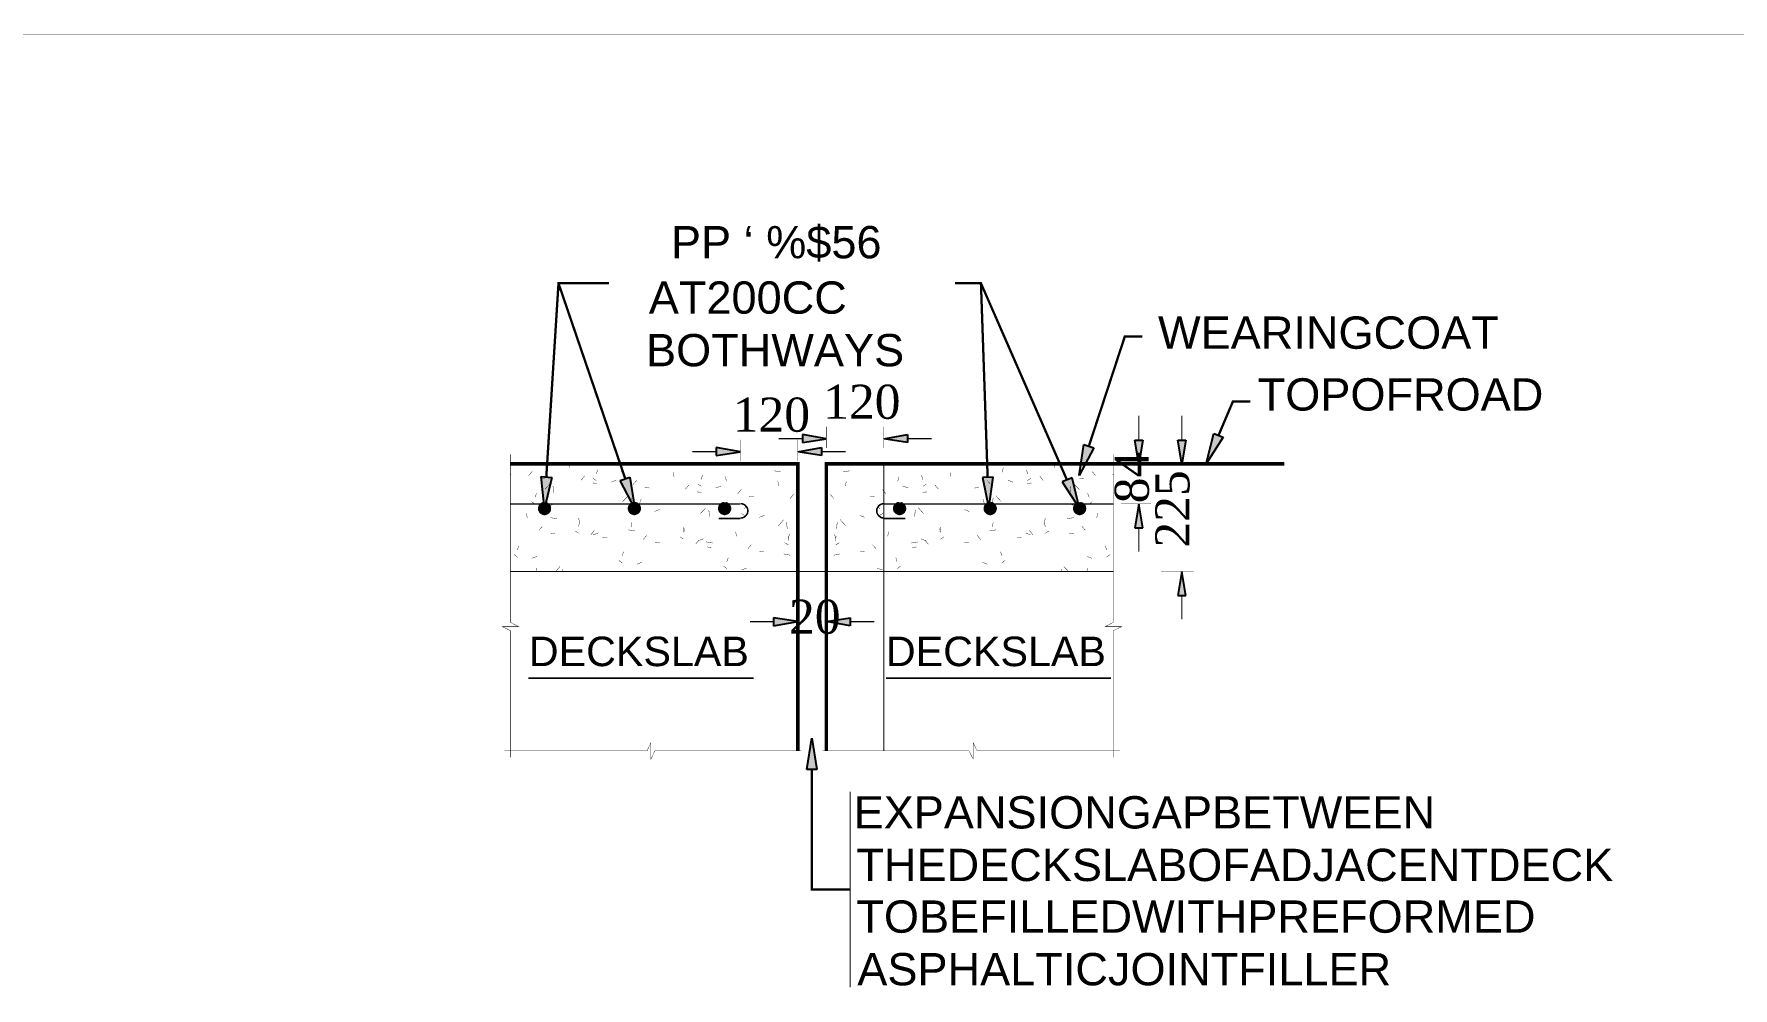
# Model space of a CAD drawing. Header units: millimetres. Extents: x 72 to 769, y 17 to 576.
# Drawn here: x 334.7 to 518.8, y 299.7 to 403.1 of the extents above; entities that cross this region are included whole.
import ezdxf

# ---------------------------------------------------------------- set-up
doc = ezdxf.new("R2010")
doc.units = ezdxf.units.MM
for name, color, linetype in [('H', 7, 'Continuous'), ('P', 7, 'Continuous'), ('T', 7, 'Continuous')]:
    doc.layers.add(name, color=color, linetype=linetype)

msp = doc.modelspace()

# ---------------------------------------------------------------- hatches: boundary and pattern name
at = {"layer": 'H', "linetype": 'Continuous'}
for points in [[(417.971, 358.757), (417.971, 359.657), (420.546, 359.181), (417.971, 358.757)], [(429.366, 358.757), (426.773, 359.181), (429.366, 359.657), (429.366, 358.757)], [(461.698, 356.482), (462.545, 359.78), (463.568, 359.357), (461.698, 356.482)], [(408.623, 357.364), (408.623, 358.246), (411.233, 357.787), (408.623, 357.364)], [(420.053, 357.364), (417.46, 357.787), (420.053, 358.246), (420.053, 357.364)], [(447.94, 355.212), (448.451, 358.546), (449.545, 358.211), (447.94, 355.212)], [(454.413, 356.482), (453.99, 359.057), (454.836, 359.057), (454.413, 356.482)], [(459.07, 356.482), (458.646, 359.057), (459.493, 359.057), (459.07, 356.482)], [(389.996, 351.649), (389.643, 355.071), (390.79, 355), (389.996, 351.649)], [(399.803, 351.649), (398.198, 354.665), (399.256, 355.036), (399.803, 351.649)], [(438.168, 351.649), (437.48, 355), (438.626, 355.036), (438.168, 351.649)], [(447.993, 351.649), (446.123, 354.524), (447.181, 354.947), (447.993, 351.649)], [(389.484, 351.614), (389.573, 351.861), (390.454, 351.861), (390.543, 351.614), (389.484, 351.614)], [(389.573, 351.861), (389.731, 352.072), (390.243, 352.072), (390.454, 351.861), (389.573, 351.861)], [(389.731, 352.072), (389.996, 352.108), (390.243, 352.072), (389.731, 352.072)], [(399.221, 351.614), (399.256, 351.861), (400.191, 351.861), (400.226, 351.614), (399.221, 351.614)], [(399.256, 351.861), (399.468, 352.072), (399.979, 352.072), (400.191, 351.861), (399.256, 351.861)], [(399.468, 352.072), (399.733, 352.108), (399.979, 352.072), (399.468, 352.072)], [(408.993, 351.614), (409.081, 351.861), (409.963, 351.861), (410.051, 351.614), (408.993, 351.614)], [(409.081, 351.861), (409.258, 352.072), (409.751, 352.072), (409.963, 351.861), (409.081, 351.861)], [(409.258, 352.072), (409.504, 352.108), (409.751, 352.072), (409.258, 352.072)], [(427.955, 351.614), (428.043, 351.861), (428.943, 351.861), (429.013, 351.614), (427.955, 351.614)], [(428.043, 351.861), (428.219, 352.072), (428.731, 352.072), (428.943, 351.861), (428.043, 351.861)], [(428.219, 352.072), (428.466, 352.108), (428.731, 352.072), (428.219, 352.072)], [(437.744, 351.614), (437.833, 351.861), (438.714, 351.861), (438.803, 351.614), (437.744, 351.614)], [(437.833, 351.861), (437.991, 352.072), (438.538, 352.072), (438.714, 351.861), (437.833, 351.861)], [(437.833, 351.649), (437.868, 351.896), (438.679, 351.896), (438.75, 351.649), (437.833, 351.649)], [(437.868, 351.896), (438.044, 352.072), (438.503, 352.072), (438.679, 351.896), (437.868, 351.896)], [(437.991, 352.072), (438.291, 352.108), (438.538, 352.072), (437.991, 352.072)], [(438.044, 352.072), (438.291, 352.108), (438.503, 352.072), (438.044, 352.072)], [(447.481, 351.614), (447.569, 351.861), (448.451, 351.861), (448.539, 351.614), (447.481, 351.614)], [(447.516, 351.649), (447.604, 351.896), (448.416, 351.896), (448.451, 351.649), (447.516, 351.649)], [(447.569, 351.861), (447.728, 352.072), (448.239, 352.072), (448.451, 351.861), (447.569, 351.861)], [(447.604, 351.896), (447.781, 352.072), (448.239, 352.072), (448.416, 351.896), (447.604, 351.896)], [(447.728, 352.072), (447.993, 352.108), (448.239, 352.072), (447.728, 352.072)], [(447.781, 352.072), (447.993, 352.108), (448.239, 352.072), (447.781, 352.072)], [(453.99, 349.532), (454.413, 352.108), (454.836, 349.532), (453.99, 349.532)], [(389.573, 351.349), (389.484, 351.614), (390.543, 351.614), (390.454, 351.349), (389.573, 351.349)], [(389.996, 351.102), (389.731, 351.137), (389.573, 351.349), (390.243, 351.137), (389.996, 351.102)], [(390.243, 351.137), (389.573, 351.349), (390.454, 351.349), (390.243, 351.137)], [(399.256, 351.349), (399.221, 351.614), (400.226, 351.614), (400.191, 351.349), (399.256, 351.349)], [(399.733, 351.102), (399.468, 351.137), (399.256, 351.349), (399.979, 351.137), (399.733, 351.102)], [(399.979, 351.137), (399.256, 351.349), (400.191, 351.349), (399.979, 351.137)], [(409.081, 351.349), (408.993, 351.614), (410.051, 351.614), (409.963, 351.349), (409.081, 351.349)], [(409.504, 351.102), (409.258, 351.137), (409.081, 351.349), (409.751, 351.137), (409.504, 351.102)], [(409.751, 351.137), (409.081, 351.349), (409.963, 351.349), (409.751, 351.137)], [(428.043, 351.349), (427.955, 351.614), (429.013, 351.614), (428.943, 351.349), (428.043, 351.349)], [(428.466, 351.102), (428.219, 351.137), (428.043, 351.349), (428.731, 351.137), (428.466, 351.102)], [(428.731, 351.137), (428.043, 351.349), (428.943, 351.349), (428.731, 351.137)], [(437.833, 351.349), (437.744, 351.614), (438.803, 351.614), (438.714, 351.349), (437.833, 351.349)], [(437.868, 351.437), (437.833, 351.649), (438.75, 351.649), (438.679, 351.437), (437.868, 351.437)], [(438.291, 351.102), (437.991, 351.137), (437.833, 351.349), (438.538, 351.137), (438.291, 351.102)], [(438.538, 351.137), (437.833, 351.349), (438.714, 351.349), (438.538, 351.137)], [(438.044, 351.278), (437.868, 351.437), (438.679, 351.437), (438.044, 351.278)], [(438.291, 351.19), (438.044, 351.278), (438.679, 351.437), (438.503, 351.278), (438.291, 351.19)], [(447.569, 351.349), (447.481, 351.614), (448.539, 351.614), (448.451, 351.349), (447.569, 351.349)], [(447.604, 351.437), (447.516, 351.649), (448.451, 351.649), (448.416, 351.437), (447.604, 351.437)], [(447.993, 351.102), (447.728, 351.137), (447.569, 351.349), (448.239, 351.137), (447.993, 351.102)], [(448.239, 351.137), (447.569, 351.349), (448.451, 351.349), (448.239, 351.137)], [(447.781, 351.278), (447.604, 351.437), (448.416, 351.437), (447.781, 351.278)], [(447.993, 351.19), (447.781, 351.278), (448.416, 351.437), (448.239, 351.278), (447.993, 351.19)], [(458.646, 342.212), (459.07, 344.787), (459.493, 342.212), (458.646, 342.212)], [(414.831, 338.914), (414.831, 339.796), (417.46, 339.372), (414.831, 338.914)], [(423.139, 338.914), (420.546, 339.372), (423.139, 339.796), (423.139, 338.914)], [(418.43, 323.321), (418.994, 326.708), (419.541, 323.321), (418.43, 323.321)]]:
    msp.add_hatch(color=256, dxfattribs=at).paths.add_polyline_path(points)

# ---------------------------------------------------------------- linework, layer by layer
at = {"layer": 'P'}
for points, const_width in [([(75.195, 403.049), (765.44, 403.049)], 0.042), ([(390.19, 355.036), (391.513, 376.043), (396.998, 376.043)], 0.254), ([(398.745, 354.877), (391.513, 376.043)], 0.254), ([(446.617, 354.753), (437.303, 376.043), (434.481, 376.043)], 0.254), ([(438.027, 355.036), (437.303, 376.043)], 0.254), ([(448.998, 358.387), (452.896, 370.276), (454.801, 370.276)], 0.254), ([(463.056, 359.569), (464.608, 363.22), (466.513, 363.22)], 0.254), ([(454.413, 359.057), (454.413, 361.685)], 0.127), ([(459.07, 359.057), (459.07, 361.685)], 0.127), ([(411.233, 356.782), (411.233, 359.11)], 0.042), ([(417.971, 359.198), (415.378, 359.198)], 0.127), ([(417.46, 356.782), (417.46, 359.11)], 0.042), ([(420.546, 358.175), (420.546, 360.504)], 0.042), ([(426.773, 358.175), (426.773, 360.504)], 0.042), ([(429.348, 359.198), (431.976, 359.198)], 0.127), ([(386.292, 357.505), (386.292, 339.302), (387.191, 338.825), (385.445, 338.825), (386.292, 338.402), (386.292, 324.644)], 0.042), ([(408.605, 357.787), (406.03, 357.787)], 0.127), ([(420.035, 357.787), (422.628, 357.787)], 0.127), ([(451.661, 357.505), (451.661, 339.302), (450.779, 338.825), (452.543, 338.825), (451.661, 338.402), (451.661, 324.644)], 0.042), ([(386.292, 356.482), (417.46, 356.482), (417.46, 325.367)], 0.381), ([(388.285, 355.212), (388.673, 355.671)], 0.042), ([(392.695, 356.059), (392.606, 356.482)], 0.042), ([(395.605, 355.388), (395.781, 355.847)], 0.042), ([(398.357, 355.547), (398.286, 356.059)], 0.042), ([(404.036, 355.088), (403.948, 355.547)], 0.042), ([(414.92, 355.723), (415.59, 355.6)], 0.042), ([(415.219, 356.447), (415.378, 356.482)], 0.042), ([(470.2, 356.482), (420.546, 356.482), (420.546, 325.367)], 0.381), ([(451.661, 356.482), (420.546, 356.482), (420.546, 325.367)], 0.042), ([(423.086, 355.723), (422.363, 355.6)], 0.042), ([(422.787, 356.447), (422.628, 356.482)], 0.042), ([(426.773, 356.482), (426.773, 325.367)], 0.127), ([(433.97, 355.088), (434.04, 355.547)], 0.042), ([(439.596, 355.547), (439.72, 356.059)], 0.042), ([(442.383, 355.388), (442.225, 355.847)], 0.042), ([(445.276, 356.059), (445.347, 356.482)], 0.042), ([(449.721, 355.212), (449.333, 355.671)], 0.042), ([(452.473, 356.482), (455.718, 356.482)], 0.042), ([(456.83, 356.482), (460.375, 356.482)], 0.042), ([(386.292, 355.335), (386.38, 355.335)], 0.042), ([(389.555, 354.912), (390.031, 354.877)], 0.042), ([(390.031, 353.695), (390.613, 354.33)], 0.042), ([(391.001, 353.342), (390.913, 354.065)], 0.042), ([(393.965, 354.7), (394.335, 355.177)], 0.042), ([(395.235, 354.912), (395.605, 354.665)], 0.042), ([(395.235, 354.401), (395.693, 354.365)], 0.042), ([(397.228, 354.489), (397.775, 354.7)], 0.042), ([(399.591, 354.242), (399.979, 354.665)], 0.042), ([(400.861, 353.907), (401.373, 353.854)], 0.042), ([(405.271, 353.73), (405.642, 354.189)], 0.042), ([(406.612, 354.277), (407, 354.03)], 0.042), ([(406.964, 354.753), (407.123, 355.247)], 0.042), ([(408.57, 353.854), (409.116, 354.065)], 0.042), ([(409.698, 354.577), (409.628, 355.088)], 0.042), ([(410.933, 353.219), (411.321, 353.695)], 0.042), ([(415.378, 354.065), (415.29, 354.577)], 0.042), ([(422.628, 354.065), (422.698, 354.577)], 0.042), ([(427.02, 353.219), (426.632, 353.695)], 0.042), ([(428.29, 354.577), (428.378, 355.088)], 0.042), ([(429.436, 353.854), (428.837, 354.065)], 0.042), ([(431.006, 354.753), (430.865, 355.247)], 0.042), ([(431.377, 354.277), (431.006, 354.03)], 0.042), ([(432.7, 353.73), (432.312, 354.189)], 0.042), ([(437.092, 353.907), (436.633, 353.854)], 0.042), ([(438.362, 354.242), (437.991, 354.665)], 0.042), ([(440.778, 354.489), (440.231, 354.7)], 0.042), ([(442.771, 354.401), (442.313, 354.365)], 0.042), ([(442.736, 354.912), (442.348, 354.665)], 0.042), ([(444.041, 354.7), (443.653, 355.177)], 0.042), ([(446.969, 353.342), (447.04, 354.065)], 0.042), ([(447.975, 353.695), (447.34, 354.33)], 0.042), ([(448.451, 354.912), (447.975, 354.877)], 0.042), ([(451.661, 355.335), (451.573, 355.335)], 0.042), ([(386.292, 352.125), (411.233, 352.125)], 0.169), ([(388.585, 352.372), (388.973, 352.125)], 0.042), ([(388.973, 352.848), (389.132, 353.307)], 0.042), ([(389.996, 352.16), (389.837, 352.143), (389.749, 352.108), (389.661, 352.037), (389.59, 351.966), (389.537, 351.896), (389.502, 351.79), (389.467, 351.684), (389.467, 351.578), (389.502, 351.473), (389.537, 351.384), (389.59, 351.296), (389.661, 351.226), (389.749, 351.173), (389.837, 351.137), (389.943, 351.102), (390.049, 351.102), (390.155, 351.137), (390.26, 351.173), (390.331, 351.226), (390.402, 351.296), (390.472, 351.384), (390.507, 351.473), (390.525, 351.578), (390.525, 351.684), (390.507, 351.79), (390.472, 351.896), (390.402, 351.966), (390.331, 352.037), (390.26, 352.108), (390.155, 352.143), (390.049, 352.16)], 0.381), ([(390.578, 351.949), (391.001, 352.125)], 0.042), ([(391.001, 352.125), (391.125, 352.16)], 0.042), ([(398.445, 352.372), (399.08, 353.007)], 0.042), ([(399.733, 352.16), (399.574, 352.143), (399.486, 352.108), (399.397, 352.037), (399.327, 351.966), (399.274, 351.896), (399.239, 351.79), (399.203, 351.684), (399.203, 351.578), (399.239, 351.473), (399.274, 351.384), (399.327, 351.296), (399.397, 351.226), (399.486, 351.173), (399.574, 351.137), (399.68, 351.102), (399.785, 351.102), (399.891, 351.137), (399.997, 351.173), (400.068, 351.226), (400.138, 351.296), (400.209, 351.384), (400.244, 351.473), (400.262, 351.578), (400.262, 351.684), (400.244, 351.79), (400.209, 351.896), (400.138, 351.966), (400.068, 352.037), (399.997, 352.108), (399.891, 352.143), (399.785, 352.16)], 0.381), ([(399.38, 352.795), (399.415, 352.125), (399.468, 352.037)], 0.042), ([(400.315, 352.213), (400.473, 352.672)], 0.042), ([(406.523, 353.43), (407.035, 353.395)], 0.042), ([(406.876, 351.067), (407.511, 351.737)], 0.042), ([(409.522, 352.16), (409.363, 352.143), (409.258, 352.108), (409.187, 352.037), (409.116, 351.966), (409.046, 351.896), (409.011, 351.79), (408.993, 351.684), (408.993, 351.578), (409.011, 351.473), (409.046, 351.384), (409.116, 351.296), (409.187, 351.226), (409.258, 351.173), (409.363, 351.137), (409.469, 351.102), (409.575, 351.102), (409.681, 351.137), (409.769, 351.173), (409.857, 351.226), (409.928, 351.296), (409.981, 351.384), (410.016, 351.473), (410.051, 351.578), (410.051, 351.684), (410.016, 351.79), (409.981, 351.896), (409.928, 351.966), (409.857, 352.037), (409.769, 352.108), (409.681, 352.143), (409.575, 352.16)], 0.381), ([(411.251, 350.591), (411.339, 350.608), (411.48, 350.626), (411.621, 350.696), (411.745, 350.785), (411.85, 350.89), (411.939, 351.014), (412.009, 351.155), (412.027, 351.296), (412.044, 351.384), (412.027, 351.455), (412.009, 351.614), (411.939, 351.755), (411.85, 351.878), (411.745, 351.984), (411.621, 352.072), (411.48, 352.125), (411.339, 352.16), (411.251, 352.16)], 0.169), ([(411.692, 351.578), (411.815, 352.037)], 0.042), ([(412.203, 352.919), (412.715, 352.884)], 0.042), ([(416.613, 352.707), (416.983, 353.183)], 0.042), ([(421.34, 352.707), (420.97, 353.183)], 0.042), ([(425.75, 352.919), (425.291, 352.884)], 0.042), ([(426.791, 352.16), (426.702, 352.16), (426.561, 352.125), (426.42, 352.072), (426.297, 351.984), (426.191, 351.878), (426.103, 351.755), (426.032, 351.614), (426.014, 351.455), (426.014, 351.384), (426.014, 351.296), (426.032, 351.155), (426.103, 351.014), (426.191, 350.89), (426.297, 350.785), (426.42, 350.696), (426.561, 350.626), (426.702, 350.608), (426.791, 350.591)], 0.169), ([(426.297, 351.578), (426.138, 352.037)], 0.042), ([(451.661, 352.125), (426.773, 352.125)], 0.169), ([(428.484, 352.16), (428.325, 352.143), (428.237, 352.108), (428.149, 352.037), (428.078, 351.966), (428.008, 351.896), (427.972, 351.79), (427.955, 351.684), (427.955, 351.578), (427.972, 351.473), (428.008, 351.384), (428.078, 351.296), (428.149, 351.226), (428.237, 351.173), (428.325, 351.137), (428.431, 351.102), (428.537, 351.102), (428.643, 351.137), (428.731, 351.173), (428.819, 351.226), (428.89, 351.296), (428.943, 351.384), (428.995, 351.473), (429.013, 351.578), (429.013, 351.684), (428.995, 351.79), (428.943, 351.896), (428.89, 351.966), (428.819, 352.037), (428.731, 352.108), (428.643, 352.143), (428.537, 352.16)], 0.381), ([(431.094, 351.067), (430.495, 351.737)], 0.042), ([(431.43, 353.43), (430.953, 353.395)], 0.042), ([(437.656, 352.213), (437.515, 352.672)], 0.042), ([(438.309, 352.16), (438.15, 352.143), (438.044, 352.108), (437.974, 352.037), (437.903, 351.966), (437.833, 351.896), (437.797, 351.79), (437.78, 351.684), (437.78, 351.578), (437.797, 351.473), (437.833, 351.384), (437.903, 351.296), (437.974, 351.226), (438.044, 351.173), (438.15, 351.137), (438.256, 351.102), (438.362, 351.102), (438.468, 351.137), (438.556, 351.173), (438.644, 351.226), (438.714, 351.296), (438.767, 351.384), (438.803, 351.473), (438.838, 351.578), (438.838, 351.684), (438.803, 351.79), (438.767, 351.896), (438.714, 351.966), (438.644, 352.037), (438.556, 352.108), (438.468, 352.143), (438.362, 352.16)], 0.381), ([(438.309, 351.19), (438.45, 351.208), (438.538, 351.243), (438.609, 351.296), (438.679, 351.367), (438.732, 351.455), (438.767, 351.525), (438.785, 351.631), (438.785, 351.737), (438.767, 351.825), (438.732, 351.913), (438.679, 351.984), (438.609, 352.055), (438.538, 352.108), (438.45, 352.143), (438.362, 352.16), (438.256, 352.16), (438.15, 352.143), (438.079, 352.108), (437.991, 352.055), (437.921, 351.984), (437.868, 351.913), (437.833, 351.825), (437.815, 351.737), (437.815, 351.631), (437.833, 351.525), (437.868, 351.455), (437.921, 351.367), (437.991, 351.296), (438.079, 351.243), (438.15, 351.208), (438.256, 351.19)], 0.254), ([(438.626, 352.795), (438.538, 352.125), (438.538, 352.037)], 0.042), ([(439.508, 352.372), (438.926, 353.007)], 0.042), ([(446.969, 352.125), (446.881, 352.16)], 0.042), ([(447.428, 351.949), (446.969, 352.125)], 0.042), ([(447.993, 352.16), (447.834, 352.143), (447.746, 352.108), (447.657, 352.037), (447.587, 351.966), (447.534, 351.896), (447.499, 351.79), (447.463, 351.684), (447.463, 351.578), (447.499, 351.473), (447.534, 351.384), (447.587, 351.296), (447.657, 351.226), (447.746, 351.173), (447.834, 351.137), (447.94, 351.102), (448.045, 351.102), (448.151, 351.137), (448.257, 351.173), (448.328, 351.226), (448.398, 351.296), (448.469, 351.384), (448.504, 351.473), (448.522, 351.578), (448.522, 351.684), (448.504, 351.79), (448.469, 351.896), (448.398, 351.966), (448.328, 352.037), (448.257, 352.108), (448.151, 352.143), (448.045, 352.16)], 0.381), ([(447.993, 351.19), (448.151, 351.208), (448.222, 351.243), (448.31, 351.296), (448.381, 351.367), (448.433, 351.455), (448.469, 351.525), (448.486, 351.631), (448.486, 351.737), (448.469, 351.825), (448.433, 351.913), (448.381, 351.984), (448.31, 352.055), (448.222, 352.108), (448.151, 352.143), (448.045, 352.16), (447.94, 352.16), (447.851, 352.143), (447.763, 352.108), (447.693, 352.055), (447.622, 351.984), (447.569, 351.913), (447.534, 351.825), (447.516, 351.737), (447.516, 351.631), (447.534, 351.525), (447.569, 351.455), (447.622, 351.367), (447.693, 351.296), (447.763, 351.243), (447.851, 351.208), (447.94, 351.19)], 0.254), ([(449.033, 352.848), (448.857, 353.307)], 0.042), ([(449.368, 352.372), (449.033, 352.125)], 0.042), ([(452.473, 352.125), (455.718, 352.125)], 0.042), ([(388.126, 350.591), (388.038, 351.102)], 0.042), ([(390.648, 350.643), (391.336, 350.52)], 0.042), ([(393.665, 349.673), (393.823, 350.132)], 0.042), ([(393.788, 350.132), (393.7, 350.591)], 0.042), ([(399.468, 349.62), (399.38, 350.132)], 0.042), ([(400.173, 351.578), (400.35, 351.49)], 0.042), ([(401.92, 351.314), (402.467, 351.525)], 0.042), ([(407.882, 350.732), (407.811, 351.49)], 0.042), ([(411.233, 350.555), (408.869, 350.555)], 0.169), ([(411.321, 351.102), (411.692, 350.855)], 0.042), ([(413.262, 350.679), (413.861, 350.89)], 0.042), ([(415.343, 349.744), (415.925, 350.432)], 0.042), ([(416.313, 349.409), (416.225, 350.167)], 0.042), ([(421.64, 349.409), (421.728, 350.167)], 0.042), ([(422.663, 349.744), (422.028, 350.432)], 0.042), ([(424.692, 350.679), (424.145, 350.89)], 0.042), ([(426.685, 351.102), (426.261, 350.855)], 0.042), ([(426.773, 350.555), (429.101, 350.555)], 0.169), ([(430.107, 350.732), (430.195, 351.49)], 0.042), ([(436.033, 351.314), (435.487, 351.525)], 0.042), ([(437.815, 351.578), (437.656, 351.49)], 0.042), ([(438.538, 349.62), (438.626, 350.132)], 0.042), ([(444.288, 349.673), (444.13, 350.132)], 0.042), ([(444.165, 350.132), (444.288, 350.591)], 0.042), ([(447.34, 350.643), (446.617, 350.52)], 0.042), ([(449.845, 350.591), (449.968, 351.102)], 0.042), ([(389.396, 349.285), (389.767, 349.709)], 0.042), ([(390.648, 348.95), (391.125, 348.897)], 0.042), ([(393.33, 349.197), (393.7, 348.95)], 0.042), ([(395.023, 348.774), (395.393, 349.25)], 0.042), ([(395.27, 348.774), (395.817, 348.985)], 0.042), ([(396.293, 348.474), (396.804, 348.439)], 0.042), ([(399.08, 349.321), (399.803, 349.197)], 0.042), ([(400.685, 348.262), (401.073, 348.738)], 0.042), ([(404.671, 348.562), (405.059, 348.315)], 0.042), ([(405.13, 349.109), (405.059, 349.62)], 0.042), ([(405.059, 349.038), (405.218, 349.497)], 0.042), ([(406.365, 347.768), (406.753, 348.227)], 0.042), ([(406.665, 348.139), (407.211, 348.35)], 0.042), ([(410.81, 348.615), (410.722, 349.109)], 0.042), ([(416.401, 348.403), (416.56, 348.862)], 0.042), ([(416.489, 348.139), (416.401, 348.615)], 0.042), ([(421.569, 348.403), (421.428, 348.862)], 0.042), ([(421.517, 348.139), (421.605, 348.615)], 0.042), ([(427.196, 348.615), (427.284, 349.109)], 0.042), ([(431.341, 348.139), (430.795, 348.35)], 0.042), ([(431.588, 347.768), (431.218, 348.227)], 0.042), ([(432.947, 349.038), (432.788, 349.497)], 0.042), ([(432.858, 349.109), (432.947, 349.62)], 0.042), ([(433.282, 348.562), (432.911, 348.315)], 0.042), ([(437.268, 348.262), (436.88, 348.738)], 0.042), ([(438.926, 349.321), (438.203, 349.197)], 0.042), ([(441.678, 348.474), (441.202, 348.439)], 0.042), ([(442.683, 348.774), (442.136, 348.985)], 0.042), ([(442.948, 348.774), (442.56, 349.25)], 0.042), ([(444.676, 349.197), (444.288, 348.95)], 0.042), ([(447.34, 348.95), (446.881, 348.897)], 0.042), ([(448.61, 349.285), (448.239, 349.709)], 0.042), ([(454.413, 349.532), (454.413, 346.957)], 0.127), ([(386.68, 346.657), (387.068, 346.357)], 0.042), ([(387.068, 347.133), (387.191, 347.592)], 0.042), ([(388.62, 346.234), (389.184, 346.445)], 0.042), ([(398.41, 346.498), (398.568, 346.957)], 0.042), ([(401.955, 347.98), (402.467, 347.927)], 0.042), ([(407.511, 348.015), (408.234, 347.892)], 0.042), ([(407.635, 347.468), (408.093, 347.416)], 0.042), ([(409.751, 345.863), (409.928, 346.322)], 0.042), ([(412.044, 347.292), (412.415, 347.715)], 0.042), ([(413.314, 346.957), (413.773, 346.922)], 0.042), ([(415.925, 346.71), (416.648, 346.569)], 0.042), ([(416.013, 347.927), (416.437, 347.68)], 0.042), ([(422.028, 346.71), (421.34, 346.569)], 0.042), ([(421.94, 347.927), (421.569, 347.68)], 0.042), ([(424.656, 346.957), (424.18, 346.922)], 0.042), ([(425.926, 347.292), (425.538, 347.715)], 0.042), ([(428.202, 345.863), (428.078, 346.322)], 0.042), ([(430.459, 348.015), (429.772, 347.892)], 0.042), ([(430.318, 347.468), (429.86, 347.416)], 0.042), ([(435.998, 347.98), (435.539, 347.927)], 0.042), ([(439.596, 346.498), (439.42, 346.957)], 0.042), ([(449.333, 346.234), (448.786, 346.445)], 0.042), ([(450.938, 347.133), (450.779, 347.592)], 0.042), ([(451.326, 346.657), (450.903, 346.357)], 0.042), ([(417.46, 344.805), (386.292, 344.805)], 0.127), ([(389.184, 344.805), (389.132, 345.175)], 0.042), ([(391.213, 344.805), (391.672, 345.352)], 0.042), ([(392.007, 344.805), (391.971, 345.087)], 0.042), ([(398.022, 346.022), (398.445, 345.722)], 0.042), ([(400.015, 345.599), (400.562, 345.81)], 0.042), ([(409.416, 345.387), (409.787, 345.087)], 0.042), ([(411.357, 344.964), (411.903, 345.175)], 0.042), ([(417.46, 344.805), (420.546, 344.805)], 0.127), ([(420.546, 344.805), (451.661, 344.805)], 0.127), ([(426.632, 344.964), (426.05, 345.175)], 0.042), ([(428.59, 345.387), (428.202, 345.087)], 0.042), ([(437.991, 345.599), (437.444, 345.81)], 0.042), ([(439.932, 346.022), (439.561, 345.722)], 0.042), ([(445.982, 344.805), (446.035, 345.087)], 0.042), ([(446.793, 344.805), (446.282, 345.352)], 0.042), ([(448.786, 344.805), (448.857, 345.175)], 0.042), ([(456.83, 344.805), (460.375, 344.805)], 0.042), ([(459.07, 342.212), (459.07, 339.637)], 0.127), ([(414.831, 339.372), (412.256, 339.372)], 0.127), ([(417.46, 338.314), (417.46, 340.642)], 0.042), ([(420.546, 338.314), (420.546, 340.642)], 0.042), ([(423.122, 339.372), (425.75, 339.372)], 0.127), ([(388.25, 333.234), (412.679, 333.234)], 0.169), ([(427.02, 333.234), (451.414, 333.234)], 0.169), ([(417.83, 325.367), (401.955, 325.367), (401.532, 324.485), (401.532, 326.249), (401.108, 325.367), (385.657, 325.367)], 0.042), ([(420.123, 325.367), (435.998, 325.367), (436.457, 324.485), (436.457, 326.249), (436.88, 325.367), (452.332, 325.367)], 0.042), ([(418.977, 323.338), (418.977, 310.339), (423.122, 310.339)], 0.254), ([(423.122, 299.72), (423.122, 320.957)], 0.127)]:
    msp.add_lwpolyline(points, dxfattribs=dict(at, const_width=const_width))
for points in [[(417.971, 359.657), (417.971, 358.775)], [(420.546, 359.198), (417.971, 359.657)], [(417.971, 358.775), (420.546, 359.198)], [(426.773, 359.198), (429.348, 359.657)], [(429.348, 358.775), (426.773, 359.198)], [(429.348, 359.657), (429.348, 358.775)], [(461.698, 356.482), (462.545, 359.78)], [(463.55, 359.357), (461.698, 356.482)], [(462.545, 359.78), (463.55, 359.357)], [(408.605, 358.263), (408.605, 357.364)], [(411.233, 357.787), (408.605, 358.263)], [(408.605, 357.364), (411.233, 357.787)], [(417.46, 357.787), (420.035, 358.263)], [(420.035, 357.364), (417.46, 357.787)], [(420.035, 358.263), (420.035, 357.364)], [(447.94, 355.212), (448.451, 358.563)], [(449.545, 358.211), (447.94, 355.212)], [(448.451, 358.563), (449.545, 358.211)], [(453.99, 359.057), (454.836, 359.057)], [(454.413, 356.482), (453.99, 359.057)], [(454.836, 359.057), (454.413, 356.482)], [(458.646, 359.057), (459.493, 359.057)], [(459.07, 356.482), (458.646, 359.057)], [(459.493, 359.057), (459.07, 356.482)], [(389.978, 351.649), (389.643, 355.088)], [(389.643, 355.088), (390.79, 355)], [(390.79, 355), (389.978, 351.649)], [(398.198, 354.665), (399.256, 355.036)], [(399.803, 351.649), (398.198, 354.665)], [(399.256, 355.036), (399.803, 351.649)], [(438.626, 355.036), (437.48, 355)], [(437.48, 355), (438.15, 351.649)], [(438.15, 351.649), (438.626, 355.036)], [(447.181, 354.965), (446.123, 354.542)], [(446.123, 354.542), (447.975, 351.649)], [(447.975, 351.649), (447.181, 354.965)], [(389.555, 351.861), (389.467, 351.614)], [(389.731, 352.072), (389.555, 351.861)], [(389.555, 351.861), (390.454, 351.861)], [(390.525, 351.614), (389.555, 351.861)], [(390.525, 351.614), (389.555, 351.861)], [(389.555, 351.861), (390.454, 351.861)], [(389.978, 352.125), (389.731, 352.072)], [(389.731, 352.072), (390.243, 352.072)], [(390.454, 351.861), (389.731, 352.072)], [(390.454, 351.861), (389.731, 352.072)], [(389.731, 352.072), (390.243, 352.072)], [(390.243, 352.072), (389.978, 352.125)], [(390.243, 352.072), (390.454, 351.861)], [(390.454, 351.861), (390.525, 351.614)], [(399.256, 351.861), (399.203, 351.614)], [(399.468, 352.072), (399.256, 351.861)], [(399.256, 351.861), (400.173, 351.861)], [(400.226, 351.614), (399.256, 351.861)], [(400.226, 351.614), (399.256, 351.861)], [(399.256, 351.861), (400.173, 351.861)], [(399.715, 352.125), (399.468, 352.072)], [(399.468, 352.072), (399.979, 352.072)], [(400.173, 351.861), (399.468, 352.072)], [(400.173, 351.861), (399.468, 352.072)], [(399.468, 352.072), (399.979, 352.072)], [(399.979, 352.072), (399.715, 352.125)], [(399.979, 352.072), (400.173, 351.861)], [(400.173, 351.861), (400.226, 351.614)], [(409.081, 351.861), (408.993, 351.614)], [(409.24, 352.072), (409.081, 351.861)], [(409.081, 351.861), (409.963, 351.861)], [(410.051, 351.614), (409.081, 351.861)], [(410.051, 351.614), (409.081, 351.861)], [(409.081, 351.861), (409.963, 351.861)], [(409.504, 352.125), (409.24, 352.072)], [(409.24, 352.072), (409.751, 352.072)], [(409.963, 351.861), (409.24, 352.072)], [(409.963, 351.861), (409.24, 352.072)], [(409.24, 352.072), (409.751, 352.072)], [(409.751, 352.072), (409.504, 352.125)], [(409.751, 352.072), (409.963, 351.861)], [(409.963, 351.861), (410.051, 351.614)], [(428.043, 351.861), (427.955, 351.614)], [(428.202, 352.072), (428.043, 351.861)], [(428.043, 351.861), (428.925, 351.861)], [(429.013, 351.614), (428.043, 351.861)], [(429.013, 351.614), (428.043, 351.861)], [(428.043, 351.861), (428.925, 351.861)], [(428.466, 352.125), (428.202, 352.072)], [(428.202, 352.072), (428.713, 352.072)], [(428.925, 351.861), (428.202, 352.072)], [(428.925, 351.861), (428.202, 352.072)], [(428.202, 352.072), (428.713, 352.072)], [(428.713, 352.072), (428.466, 352.125)], [(428.713, 352.072), (428.925, 351.861)], [(428.925, 351.861), (429.013, 351.614)], [(437.815, 351.861), (437.727, 351.614)], [(437.991, 352.072), (437.815, 351.861)], [(437.815, 351.649), (438.662, 351.913)], [(437.815, 351.649), (438.662, 351.913)], [(437.868, 351.913), (437.815, 351.649)], [(437.815, 351.861), (438.714, 351.861)], [(438.785, 351.614), (437.815, 351.861)], [(438.785, 351.614), (437.815, 351.861)], [(437.815, 351.861), (438.714, 351.861)], [(437.868, 351.913), (438.503, 352.072)], [(437.868, 351.913), (438.503, 352.072)], [(438.027, 352.072), (437.868, 351.913)], [(438.662, 351.913), (437.868, 351.913)], [(438.662, 351.913), (437.868, 351.913)], [(438.273, 352.125), (437.991, 352.072)], [(437.991, 352.072), (438.538, 352.072)], [(438.714, 351.861), (437.991, 352.072)], [(438.714, 351.861), (437.991, 352.072)], [(437.991, 352.072), (438.538, 352.072)], [(438.027, 352.072), (438.273, 352.125)], [(438.503, 352.072), (438.027, 352.072)], [(438.503, 352.072), (438.027, 352.072)], [(438.273, 352.125), (438.503, 352.072)], [(438.538, 352.072), (438.273, 352.125)], [(438.503, 352.072), (438.662, 351.913)], [(438.538, 352.072), (438.714, 351.861)], [(438.662, 351.913), (438.75, 351.649)], [(438.714, 351.861), (438.785, 351.614)], [(447.552, 351.861), (447.463, 351.614)], [(447.516, 351.649), (448.398, 351.913)], [(447.516, 351.649), (448.398, 351.913)], [(447.604, 351.913), (447.516, 351.649)], [(447.728, 352.072), (447.552, 351.861)], [(447.552, 351.861), (448.451, 351.861)], [(448.522, 351.614), (447.552, 351.861)], [(448.522, 351.614), (447.552, 351.861)], [(447.552, 351.861), (448.451, 351.861)], [(447.604, 351.913), (448.239, 352.072)], [(447.604, 351.913), (448.239, 352.072)], [(447.763, 352.072), (447.604, 351.913)], [(448.398, 351.913), (447.604, 351.913)], [(448.398, 351.913), (447.604, 351.913)], [(447.975, 352.125), (447.728, 352.072)], [(447.728, 352.072), (448.239, 352.072)], [(448.451, 351.861), (447.728, 352.072)], [(448.451, 351.861), (447.728, 352.072)], [(447.728, 352.072), (448.239, 352.072)], [(447.763, 352.072), (447.975, 352.125)], [(448.239, 352.072), (447.763, 352.072)], [(448.239, 352.072), (447.763, 352.072)], [(447.975, 352.125), (448.239, 352.072)], [(448.239, 352.072), (447.975, 352.125)], [(448.239, 352.072), (448.398, 351.913)], [(448.239, 352.072), (448.451, 351.861)], [(448.398, 351.913), (448.451, 351.649)], [(448.451, 351.861), (448.522, 351.614)], [(454.413, 352.125), (453.99, 349.532)], [(454.836, 349.532), (454.413, 352.125)], [(389.467, 351.614), (390.525, 351.614)], [(390.454, 351.367), (389.467, 351.614)], [(389.467, 351.614), (389.555, 351.367)], [(390.454, 351.367), (389.467, 351.614)], [(389.467, 351.614), (390.525, 351.614)], [(389.555, 351.367), (390.454, 351.367)], [(389.555, 351.367), (389.731, 351.155)], [(390.243, 351.155), (389.555, 351.367)], [(389.555, 351.367), (390.454, 351.367)], [(390.243, 351.155), (389.555, 351.367)], [(389.731, 351.155), (390.243, 351.155)], [(389.731, 351.155), (390.243, 351.155)], [(389.978, 351.102), (389.731, 351.155)], [(390.243, 351.155), (389.978, 351.102)], [(390.454, 351.367), (390.243, 351.155)], [(390.525, 351.614), (390.454, 351.367)], [(399.203, 351.614), (400.226, 351.614)], [(400.173, 351.367), (399.203, 351.614)], [(399.203, 351.614), (399.256, 351.367)], [(400.173, 351.367), (399.203, 351.614)], [(399.203, 351.614), (400.226, 351.614)], [(399.256, 351.367), (400.173, 351.367)], [(399.256, 351.367), (399.468, 351.155)], [(399.979, 351.155), (399.256, 351.367)], [(399.256, 351.367), (400.173, 351.367)], [(399.979, 351.155), (399.256, 351.367)], [(399.468, 351.155), (399.979, 351.155)], [(399.468, 351.155), (399.979, 351.155)], [(399.715, 351.102), (399.468, 351.155)], [(399.979, 351.155), (399.715, 351.102)], [(400.173, 351.367), (399.979, 351.155)], [(400.226, 351.614), (400.173, 351.367)], [(408.993, 351.614), (410.051, 351.614)], [(409.963, 351.367), (408.993, 351.614)], [(408.993, 351.614), (409.081, 351.367)], [(409.963, 351.367), (408.993, 351.614)], [(408.993, 351.614), (410.051, 351.614)], [(409.081, 351.367), (409.963, 351.367)], [(409.081, 351.367), (409.24, 351.155)], [(409.751, 351.155), (409.081, 351.367)], [(409.081, 351.367), (409.963, 351.367)], [(409.751, 351.155), (409.081, 351.367)], [(409.24, 351.155), (409.751, 351.155)], [(409.24, 351.155), (409.751, 351.155)], [(409.504, 351.102), (409.24, 351.155)], [(409.751, 351.155), (409.504, 351.102)], [(409.963, 351.367), (409.751, 351.155)], [(410.051, 351.614), (409.963, 351.367)], [(427.955, 351.614), (429.013, 351.614)], [(428.925, 351.367), (427.955, 351.614)], [(427.955, 351.614), (428.043, 351.367)], [(428.925, 351.367), (427.955, 351.614)], [(427.955, 351.614), (429.013, 351.614)], [(428.043, 351.367), (428.925, 351.367)], [(428.043, 351.367), (428.202, 351.155)], [(428.713, 351.155), (428.043, 351.367)], [(428.043, 351.367), (428.925, 351.367)], [(428.713, 351.155), (428.043, 351.367)], [(428.202, 351.155), (428.713, 351.155)], [(428.202, 351.155), (428.713, 351.155)], [(428.466, 351.102), (428.202, 351.155)], [(428.713, 351.155), (428.466, 351.102)], [(428.925, 351.367), (428.713, 351.155)], [(429.013, 351.614), (428.925, 351.367)], [(437.727, 351.614), (438.785, 351.614)], [(438.714, 351.367), (437.727, 351.614)], [(437.727, 351.614), (437.815, 351.367)], [(438.714, 351.367), (437.727, 351.614)], [(437.727, 351.614), (438.785, 351.614)], [(438.75, 351.649), (437.815, 351.649)], [(438.75, 351.649), (437.815, 351.649)], [(437.815, 351.649), (437.868, 351.437)], [(437.815, 351.367), (438.714, 351.367)], [(437.815, 351.367), (437.991, 351.155)], [(438.538, 351.155), (437.815, 351.367)], [(437.815, 351.367), (438.714, 351.367)], [(438.538, 351.155), (437.815, 351.367)], [(437.868, 351.437), (438.75, 351.649)], [(437.868, 351.437), (438.75, 351.649)], [(438.662, 351.437), (437.868, 351.437)], [(438.662, 351.437), (437.868, 351.437)], [(437.868, 351.437), (438.027, 351.278)], [(437.991, 351.155), (438.538, 351.155)], [(437.991, 351.155), (438.538, 351.155)], [(438.273, 351.102), (437.991, 351.155)], [(438.027, 351.278), (438.662, 351.437)], [(438.027, 351.278), (438.662, 351.437)], [(438.503, 351.278), (438.027, 351.278)], [(438.503, 351.278), (438.027, 351.278)], [(438.027, 351.278), (438.273, 351.19)], [(438.273, 351.19), (438.503, 351.278)], [(438.538, 351.155), (438.273, 351.102)], [(438.662, 351.437), (438.503, 351.278)], [(438.714, 351.367), (438.538, 351.155)], [(438.75, 351.649), (438.662, 351.437)], [(438.785, 351.614), (438.714, 351.367)], [(447.463, 351.614), (448.522, 351.614)], [(448.451, 351.367), (447.463, 351.614)], [(447.463, 351.614), (447.552, 351.367)], [(448.451, 351.367), (447.463, 351.614)], [(447.463, 351.614), (448.522, 351.614)], [(448.451, 351.649), (447.516, 351.649)], [(448.451, 351.649), (447.516, 351.649)], [(447.516, 351.649), (447.604, 351.437)], [(447.552, 351.367), (448.451, 351.367)], [(447.552, 351.367), (447.728, 351.155)], [(448.239, 351.155), (447.552, 351.367)], [(447.552, 351.367), (448.451, 351.367)], [(448.239, 351.155), (447.552, 351.367)], [(447.604, 351.437), (448.451, 351.649)], [(447.604, 351.437), (448.451, 351.649)], [(448.398, 351.437), (447.604, 351.437)], [(448.398, 351.437), (447.604, 351.437)], [(447.604, 351.437), (447.763, 351.278)], [(447.728, 351.155), (448.239, 351.155)], [(447.728, 351.155), (448.239, 351.155)], [(447.975, 351.102), (447.728, 351.155)], [(447.763, 351.278), (448.398, 351.437)], [(447.763, 351.278), (448.398, 351.437)], [(448.239, 351.278), (447.763, 351.278)], [(448.239, 351.278), (447.763, 351.278)], [(447.763, 351.278), (447.975, 351.19)], [(447.975, 351.19), (448.239, 351.278)], [(448.239, 351.155), (447.975, 351.102)], [(448.398, 351.437), (448.239, 351.278)], [(448.451, 351.367), (448.239, 351.155)], [(448.451, 351.649), (448.398, 351.437)], [(448.522, 351.614), (448.451, 351.367)], [(453.99, 349.532), (454.836, 349.532)], [(459.07, 344.805), (458.646, 342.212)], [(459.493, 342.212), (459.07, 344.805)], [(458.646, 342.212), (459.493, 342.212)], [(414.831, 339.796), (414.831, 338.914)], [(417.46, 339.372), (414.831, 339.796)], [(414.831, 338.914), (417.46, 339.372)], [(420.546, 339.372), (423.122, 339.796)], [(423.122, 338.914), (420.546, 339.372)], [(423.122, 339.796), (423.122, 338.914)], [(418.43, 323.338), (418.977, 326.725)], [(418.977, 326.725), (419.523, 323.338)], [(419.523, 323.338), (418.43, 323.338)]]:
    msp.add_lwpolyline(points, dxfattribs=at)

# ---------------------------------------------------------------- texts
at = {"layer": 'T', "attachment_point": 7}
for s, insert, char_height in [('{\\fArial|b0|i0|c0|p18;PP ‘ %$56}', (403.7, 378.4), 3.5), ('{\\fArial|b0|i0|c0|p18;AT200CC}', (401.3, 372.7), 3.5), ('{\\fArial|b0|i0|c0|p18;WEARINGCOAT}', (456.5, 368.9), 3.5), ('{\\fArial|b0|i0|c0|p18;BOTHWAYS}', (401, 367), 3.5), ('{\\fTimes New Roman|b0|i0|c0|p18;120}', (420.2, 361.3), 3.7), ('{\\fArial|b0|i0|c0|p18;TOPOFROAD}', (467.3, 362.2), 3.5), ('{\\fTimes New Roman|b0|i0|c0|p18;120}', (410.4, 359.9), 3.7), ('{\\fTimes New Roman|b0|i0|c0|p18;20}', (416.5, 338), 3.7), ('{\\fArial|b0|i0|c0|p18;DECKSLAB}', (388.3, 334.5), 3.2), ('{\\fArial|b0|i0|c0|p18;DECKSLAB}', (427, 334.5), 3.2), ('{\\fArial|b0|i0|c0|p18;EXPANSIONGAPBETWEEN}', (423.5, 316.9), 3.5), ('{\\fArial|b0|i0|c0|p18;THEDECKSLABOFADJACENTDECK}', (423.8, 311.2), 3.5), ('{\\fArial|b0|i0|c0|p18;TOBEFILLEDWITHPREFORMED}', (423.8, 305.6), 3.5), ('{\\fArial|b0|i0|c0|p18;ASPHALTICJOINTFILLER}', (423.9, 299.9), 3.5)]:
    msp.add_mtext(s, dxfattribs=dict(at, insert=insert, char_height=char_height))
at = {"layer": 'T', "char_height": 3.7, "attachment_point": 1, "rotation": 90}
for s, insert in [('{\\fTimes New Roman|b0|i0|c0|p18;84}', (451.8, 352.2)), ('{\\fTimes New Roman|b0|i0|c0|p18;225}', (456.2, 347.4))]:
    msp.add_mtext(s, dxfattribs=dict(at, insert=insert))

doc.saveas('drawing.dxf')
